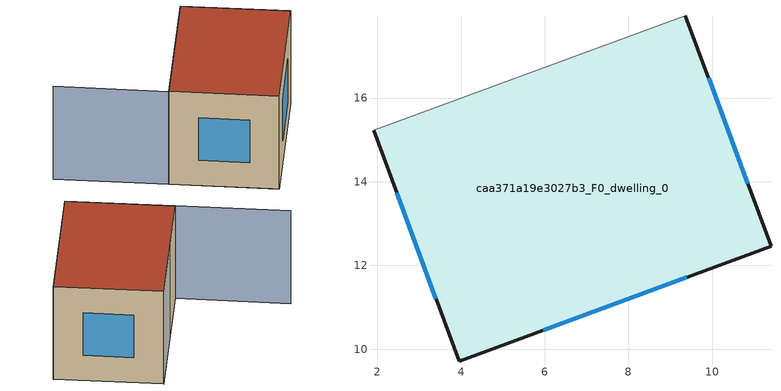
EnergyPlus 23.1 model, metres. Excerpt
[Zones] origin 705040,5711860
caa371a19e3027b3_F0_dwelling_0
 floor ground (EU_floor_Construction): 11.41,12.46 9.36,17.97 1.91,15.23 3.95,9.71 z0
 wall outside (EU_wall_Construction): 9.36,17.97 11.41,12.46 3.95,9.71 1.91,15.23 z0:6
 wall adiabatic (EU_wall_Construction): 1.91,15.23 9.36,17.97 z0:6
 window (EU_Window_Construction): 9.92,16.48 10.85,13.95 / 9.39,11.72 5.97,10.45 / 3.4,11.2 2.46,13.74 z1.62:4.38
 roof outside (EU_roof_Construction): 9.36,17.97 11.41,12.46 3.95,9.71 1.91,15.23 z6
shading: 9.36,17.97 1.9,15.22 / 1.9,15.22 -0.23,20.99 z0:6
[Building]
EU S2 Campaign: North Axis=0; Terrain=City; Solar Distribution=FullExterior
[Site:Location]
London: Latitude=51.5; Longitude=-0.5; Time Zone=0; Elevation=25
[SizingPeriod:WeatherFileDays]
AnnualSizingPeriod: Begin Month=1; Begin Day of Month=1; End Month=12; End Day of Month=31; Day of Week for Start Day=Monday; Use Weather File Daylight Saving Period=No; Use Weather File Rain and Snow Indicators=No
[MATERIAL]
EU_InternalMass_Material: Roughness=MediumRough; Thickness=0.1; Conductivity=1; Density=1800; Specific Heat=900; Thermal Absorptance=0.9; Solar Absorptance=0.7; Visible Absorptance=0.7
[MATERIAL:NOMASS] Roughness=MediumRough; Thermal Absorptance=0.9; Solar Absorptance=0.7; Visible Absorptance=0.7
Name | Thermal Resistance
EU_wall_NoMass | 0.727863
EU_roof_NoMass | 0.773354
EU_floor_NoMass | 1.79329
[WINDOWMATERIAL:SIMPLEGLAZINGSYSTEM]
EU_Window_SimpleGlazing: UFactor=2.58614; Solar Heat Gain Coefficient=0.76; Visible Transmittance=0.76
[CONSTRUCTION]
EU_wall_Construction: EU_wall_NoMass
EU_roof_Construction: EU_roof_NoMass
EU_floor_Construction: EU_floor_NoMass
EU_InternalMass_Construction: EU_InternalMass_Material
EU_Window_Construction: EU_Window_SimpleGlazing
[ZONE]
caa371a19e3027b3_F0_dwelling_0: Type=1; Multiplier=1; Ceiling Height=autocalculate; Volume=280.257; Floor Area=autocalculate; Part of Total Floor Area=Yes
[INTERNALMASS]
caa371a19e3027b3_F0_dwelling_0_EU_InternalMass: Construction=EU_InternalMass_Construction; Zone or ZoneList=caa371a19e3027b3_F0_dwelling_0; Surface Area=46.7095
[OTHEREQUIPMENT]
EU_Step8_InternalGain_caa371a19e3027b3_F0_dwelling_0_f000: Fuel Type=Electricity; Zone or ZoneList or Space or SpaceList=caa371a19e3027b3_F0_dwelling_0; Schedule=EU_Step8_GainSchedule_caa371a19e3027b3_F0_dwelling_0_f000; Design Level Calculation Method=Watts/Area; Power per Zone Floor Area=1; Fraction Latent=0; Fraction Radiant=0; Fraction Lost=0; Carbon Dioxide Generation Rate=0; EndUse Subcategory=EU_Step8_InternalGains
[ZONEVENTILATION:DESIGNFLOWRATE]
EU_ConstantAir_caa371a19e3027b3_F0_dwelling_0: Zone or ZoneList or Space or SpaceList=caa371a19e3027b3_F0_dwelling_0; Schedule=EU_AlwaysOn; Design Flow Rate Calculation Method=AirChanges/Hour; Air Changes per Hour=0.484901; Ventilation Type=Natural; Fan Pressure Rise=0; Fan Total Efficiency=1; Constant Term Coefficient=1; Temperature Term Coefficient=0; Velocity Term Coefficient=0; Velocity Squared Term Coefficient=0; Minimum Indoor Temperature=-100; Maximum Indoor Temperature=100; Delta Temperature=-100; Minimum Outdoor Temperature=-100; Maximum Outdoor Temperature=100; Maximum Wind Speed=40
[HVACTEMPLATE:THERMOSTAT]
EU_HeatOnly_caa371a19e3027b3_F0_dwelling_0: Constant Heating Setpoint=20; Constant Cooling Setpoint=50
[HVACTEMPLATE:ZONE:IDEALLOADSAIRSYSTEM]
caa371a19e3027b3_F0_dwelling_0: Template Thermostat=EU_HeatOnly_caa371a19e3027b3_F0_dwelling_0; System Availability Schedule=EU_AlwaysOn; Maximum Heating Supply Air Temperature=50; Minimum Cooling Supply Air Temperature=13; Maximum Heating Supply Air Humidity Ratio=0.0156; Minimum Cooling Supply Air Humidity Ratio=0.0077; Heating Limit=NoLimit; Cooling Limit=NoLimit; Heating Availability Schedule=EU_AlwaysOn; Cooling Availability Schedule=EU_CoolingOff; Dehumidification Control Type=ConstantSensibleHeatRatio; Cooling Sensible Heat Ratio=0.7; Dehumidification Setpoint=60; Humidification Control Type=None; Humidification Setpoint=30; Outdoor Air Method=None; Outdoor Air Flow Rate per Person=0.00944; Outdoor Air Flow Rate per Zone Floor Area=0; Outdoor Air Flow Rate per Zone=0; Demand Controlled Ventilation Type=None; Outdoor Air Economizer Type=NoEconomizer; Heat Recovery Type=None; Sensible Heat Recovery Effectiveness=0.7; Latent Heat Recovery Effectiveness=0.65
[SIZING:ZONE]
caa371a19e3027b3_F0_dwelling_0: Zone Cooling Design Supply Air Temperature Input Method=SupplyAirTemperature; Zone Cooling Design Supply Air Temperature=13; Zone Heating Design Supply Air Temperature Input Method=SupplyAirTemperature; Zone Heating Design Supply Air Temperature=50; Zone Cooling Design Supply Air Humidity Ratio=0.008; Zone Heating Design Supply Air Humidity Ratio=0.008; Cooling Design Air Flow Method=DesignDay; Cooling Design Air Flow Rate=0; Cooling Minimum Air Flow per Zone Floor Area=0.000762; Cooling Minimum Air Flow=0; Cooling Minimum Air Flow Fraction=0.2; Heating Design Air Flow Method=DesignDay; Heating Design Air Flow Rate=0; Heating Maximum Air Flow per Zone Floor Area=0.002032; Heating Maximum Air Flow=0.141576; Heating Maximum Air Flow Fraction=0.3; Account for Dedicated Outdoor Air System=No; Dedicated Outdoor Air System Control Strategy=NeutralSupplyAir; Dedicated Outdoor Air Low Setpoint Temperature for Design=autosize; Dedicated Outdoor Air High Setpoint Temperature for Design=autosize; Zone Load Sizing Method=Sensible Load Only No Latent Load; Zone Latent Cooling Design Supply Air Humidity Ratio Input Method=HumidityRatioDifference; Zone Cooling Design Supply Air Humidity Ratio Difference=0.005; Zone Latent Heating Design Supply Air Humidity Ratio Input Method=HumidityRatioDifference; Zone Humidification Design Supply Air Humidity Ratio Difference=0.005
[SCHEDULE:CONSTANT]
Name | Hourly Value
EU_AlwaysOn | 1
EU_CoolingOff | 0
[SCHEDULE:FILE]
EU_Step8_GainSchedule_caa371a19e3027b3_F0_dwelling_0_f000: File=../../schedules/caa371a19e3027b3/caa371a19e3027b3_F0_dwelling_0_f000_gain.csv; Column Number=1; Rows to Skip at Top=0; Number of Hours of Data=8760; Column Separator=Comma; Interpolate to Timestep=No; Minutes per Item=60; Adjust Schedule for Daylight Savings=Yes
